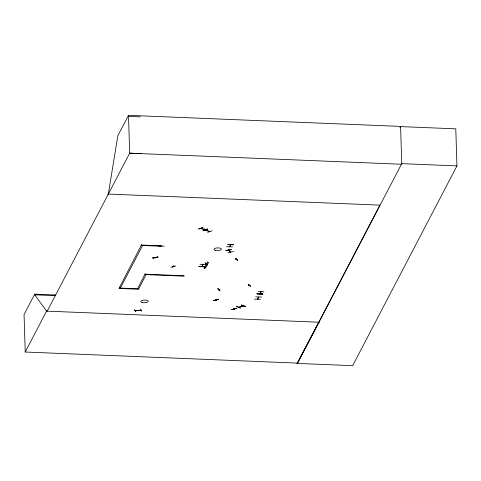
<?xml version="1.0" encoding="UTF-8"?>
<svg xmlns="http://www.w3.org/2000/svg" width="481" height="481" viewBox="0 0 481 481"><rect width="100%" height="100%" fill="white"/><g stroke="black" fill="none" stroke-linecap="round" stroke-linejoin="round"><path stroke-width="0.72" d="M226.587 246.753L232.503 246.885M254.509 299.146L260.419 299.314M262.8 293.981L256.884 293.843L262.788 293.915M152.297 257.449L158.189 257.563M204.726 266.727L198.881 266.438M229.762 246.729C228.806 247.066 231.517 244.144 230.471 244.847M260.961 291.973L259.734 293.831L260.137 293.675M261.093 291.763L259.987 293.843M225.769 250.523L231.223 249.561M231.319 249.603L225.787 250.589M160.997 246.272L161.363 246.086M202.729 264.706L202.681 264.147L202.735 264.736L203.066 264.508M108.333 194.065L117.821 135.78L128.493 115.332L400.727 126.419M204.672 266.841L198.827 266.606M152.964 258.195L157.75 256.86M157.9 256.89L152.988 258.285M213.786 300.547L218.759 299.29L213.63 300.523M218.729 299.224L213.768 300.553M228.619 249.783L228.926 250.3M236.772 306.445L240.494 308.087L236.568 306.547M198.749 229.034L203.06 227.441L198.551 229.046M203.265 230.85L207.594 229.239M200.86 228.355L204.93 229.774M204.653 229.184L204.575 229.665L204.539 229.1M205.567 230.195L209.554 231.595M207.221 264.929L205.333 262.915L207.01 264.959M135.534 311.76L134.325 309.776L134.65 309.746M172.739 267.514L173.611 265.422M206.301 263.937L206.992 263.913L206.367 264.009M219.005 289.778L219.697 289.754L219.071 289.851M236.405 259.433L235.846 259.506M55.724 294.979L34.722 294.125L24.05 314.574L25.228 352.02L297.462 363.113L379.93 205.128L107.696 194.035M25.228 352.02L46.591 311.099M141.648 244.57L119.005 288.444L138.51 289.237L146.134 274.633M120.358 288.077L142.586 245.496M137.584 288.78L145.196 273.707M207.443 262.325L204.479 268.001L205.615 268.049L208.58 262.373L207.443 262.325L207.425 261.862M233.628 244.691L227.76 244.516L233.61 244.757M229.714 246.741L230.796 244.691M256.89 293.813L262.74 294.047M258.075 291.54L263.919 291.781M257.6 299.2L258.507 297.066M399.909 127.88L400.589 126.587L455.784 128.836L456.95 165.903L352.669 365.668L297.474 363.42L297.462 363.113M297.474 363.42L401.749 163.654L400.589 126.587M296.861 363.822L318.813 322.216M155.381 257.473L155.183 257.467M173.924 266.594L172.968 266.468M205.892 264.556L200.048 264.303M202.85 264.52L201.713 266.624M201.948 266.63L203.072 264.538M204.124 267.833L204.659 267.845M204.142 268.795L205.579 266.757L205.255 266.745M155.357 257.66L155.934 257.774L155.579 257.594M172.932 266.438L172.992 266.462M216.203 299.976L216.57 300.162M205.922 230.315L205.706 229.581M209.836 231.553L209.271 231.463M257.684 299.158L258.67 297.264M201.972 266.588L201.755 266.432M219.108 289.754L219.625 289.772M202.976 264.712L202.976 264.159M243.332 305.922L238.714 307.329M234.319 308.892L233.982 308.7M228.475 249.627L228.764 250.144M230.351 251.882L230.393 251.906M173.376 266.492L173.972 266.498M238.66 307.233L243.26 305.82M228.902 250.33L228.896 249.735M230.808 252.044L228.661 250.114M248.581 285.245L249.176 285.257L248.539 285.269M200.902 228.367L205.056 229.696M204.515 229.629L204.78 229.046M202.946 230.537L207.257 228.944M207.431 229.028L203.12 230.633M207.642 232.341L212.121 230.82M173.461 266.534L173.184 266.39M245.43 306.559L241.48 305.062L245.424 306.529M175.878 265.921L170.977 267.232M216.45 300.138L216.492 299.952M234.043 308.73L234.145 308.934M231.782 309.511L236.73 308.213M231.944 309.656L236.88 308.309L231.806 309.56M235.876 259.403L236.405 259.343M227.964 252.513L233.519 251.587M205.375 262.987L205.056 263.035L206.986 265.007M237.44 260.281L235.48 258.393L237.716 260.317M218.073 288.828L217.761 288.877L219.685 290.849M250.421 286.159L248.178 284.235L250.421 286.147M140.536 309.253L140.861 309.229L141.498 311.255M135.149 310.834L140.849 310.251M204.708 229.587L204.69 229.046M135.215 310.828L140.981 310.257M128.529 116.408L140.38 116.865M141.534 153.619L129.684 153.162L47.216 311.147L46.573 311.123L34.746 294.817L34.722 294.125M401.749 163.654L456.95 165.903M401.166 164.225L129.684 153.162L128.493 115.332M141.661 245.033L161.165 245.833L160.949 246.242L141.444 245.448L141.432 244.985M145.208 274.17L184.217 275.757L184.001 276.172L144.997 274.585M119.222 288.029L138.72 288.822M261.592 297.054L255.742 296.831M34.746 294.817L55.742 295.677M46.573 311.123L319.45 322.24M204.112 267.743L204.702 267.773M228.655 250.336L228.667 249.801M241.522 304.996L245.208 306.577M205.838 229.593L205.796 230.134L209.77 231.517M235.528 258.339L237.482 260.311M248.226 284.181L250.156 286.147M155.579 257.612L155.874 257.744M233.982 308.724L234.271 308.85M230.513 252.05L228.487 250.192M164.165 246.128L158.321 245.875M308.135 342.664L308.147 342.971M205.754 229.593L205.832 230.14M205.561 229.635L205.615 230.189M218.031 288.762L219.949 290.758L218.031 288.762M142.111 302.459A3.716 1.335 -1.8 0 0 148.184 301.533A3.716 1.335 -1.8 0 0 143.308 300.162A3.716 1.335 -1.8 0 0 142.111 302.459M215.284 250.288A3.71 1.329 -1.8 0 0 221.344 249.362A3.71 1.329 -1.8 0 0 216.48 247.992A3.71 1.329 -1.8 0 0 215.284 250.288"/></g></svg>
